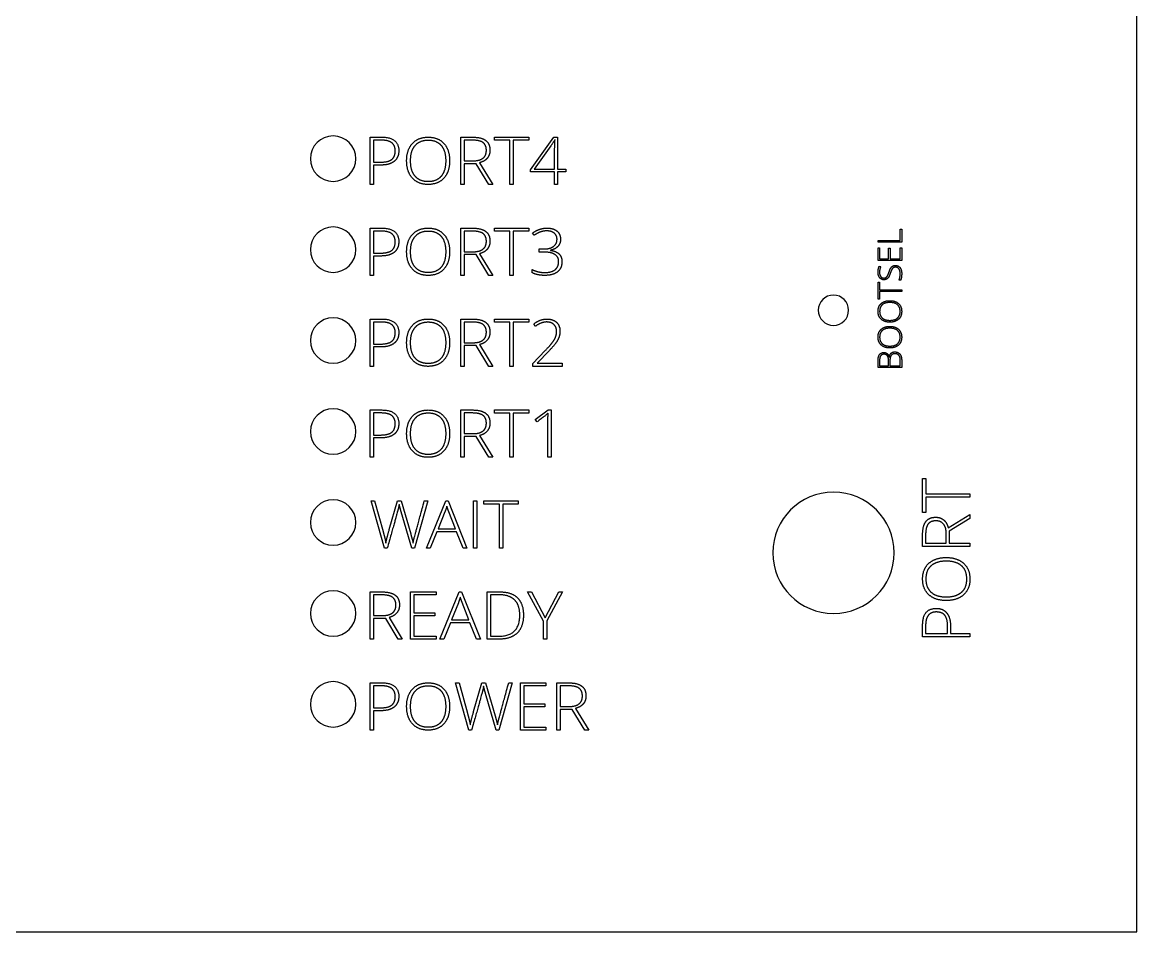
# Model space of a CAD drawing. Header units: millimetres. Extents: x -73.5 to 0, y -57.5 to 2.5.
# Drawn here: x -36.75 to 0, y -57.5 to -27.5 of the extents above; entities that cross this region are included whole.
import ezdxf

# ---------------------------------------------------------------- set-up
doc = ezdxf.new("R2010")
doc.units = ezdxf.units.MM
for name, color, linetype in [('Shape2DView', 7, 'CONTINUOUS'), ('Shape2DView001', 7, 'CONTINUOUS'), ('Shape2DView002', 7, 'CONTINUOUS'), ('Shape2DView003', 7, 'CONTINUOUS'), ('Shape2DView004', 7, 'CONTINUOUS'), ('Shape2DView005', 7, 'CONTINUOUS'), ('Shape2DView006', 7, 'CONTINUOUS'), ('Shape2DView007', 7, 'CONTINUOUS'), ('Shape2DView012', 7, 'CONTINUOUS'), ('Shape2DView013', 7, 'CONTINUOUS')]:
    doc.layers.add(name, color=color, linetype=linetype)

msp = doc.modelspace()

# ---------------------------------------------------------------- linework, layer by layer
at = {"layer": 'Shape2DView'}
for p, q in [((0, -57.5), (0, 2.5)), ((-73.5, -57.5), (0, -57.5))]:
    msp.add_line(p, q, dxfattribs=at)
for centre, major_axis in [((-26.5, -32), (0, 0.75)), ((-26.5, -35), (0, 0.75)), ((-10, -37), (0, 0.5)), ((-26.5, -38), (0, 0.75)), ((-26.5, -41), (0, 0.75)), ((-26.5, -44), (0, 0.75)), ((-10, -45), (0, 2)), ((-26.5, -47), (0, 0.75)), ((-26.5, -50), (0, 0.75))]:
    msp.add_ellipse(centre, major_axis=major_axis, ratio=1, start_param=0, end_param=6.28318, dxfattribs=at)
at = {"layer": 'Shape2DView001'}
for p, q in [((-25.2777, -49.2896), (-24.894, -49.2896)), ((-25.2777, -50.85), (-25.2777, -49.2896)), ((-25.168, -49.3885), (-25.168, -50.1157)), ((-24.9084, -49.3885), (-25.168, -49.3885)), ((-22.4616, -49.2896), (-22.3469, -49.2896)), ((-22.0271, -50.85), (-22.4616, -49.2896)), ((-22.3469, -49.2896), (-22.0701, -50.295)), ((-21.8664, -50.2362), (-21.5968, -49.2896)), ((-21.5968, -49.2896), (-21.4749, -49.2896)), ((-21.4749, -49.2896), (-21.1579, -50.376)), ((-20.5986, -49.2896), (-21.0353, -50.85)), ((-20.709, -49.2896), (-20.5986, -49.2896)), ((-20.3247, -49.2896), (-19.4814, -49.2896)), ((-20.3247, -50.85), (-20.3247, -49.2896)), ((-20.215, -49.3907), (-20.215, -49.978)), ((-19.4814, -49.3907), (-20.215, -49.3907)), ((-19.4814, -49.2896), (-19.4814, -49.3907)), ((-19.1235, -49.2896), (-18.7427, -49.2896)), ((-19.1235, -50.85), (-19.1235, -49.2896)), ((-19.0138, -49.3885), (-19.0138, -50.0698)), ((-18.7478, -49.3885), (-19.0138, -49.3885)), ((-21.1257, -50.85), (-21.4728, -49.646)), ((-20.215, -49.978), (-19.5222, -49.978)), ((-19.5222, -49.978), (-19.5222, -50.0791)), ((-25.168, -50.1157), (-24.9529, -50.1157)), ((-25.168, -50.2103), (-25.168, -50.85)), ((-24.9256, -50.2103), (-25.168, -50.2103)), ((-20.215, -50.0791), (-20.215, -50.7489)), ((-19.5222, -50.0791), (-20.215, -50.0791)), ((-19.0138, -50.0698), (-18.7069, -50.0698)), ((-19.0138, -50.1644), (-19.0138, -50.85)), ((-18.6151, -50.1644), (-19.0138, -50.1644)), ((-18.2006, -50.85), (-18.6151, -50.1644)), ((-18.5054, -50.1336), (-18.0694, -50.85)), ((-25.168, -50.85), (-25.2777, -50.85)), ((-21.9346, -50.85), (-22.0271, -50.85)), ((-21.0353, -50.85), (-21.1257, -50.85)), ((-19.4814, -50.85), (-20.3247, -50.85)), ((-20.215, -50.7489), (-19.4814, -50.7489)), ((-19.4814, -50.7489), (-19.4814, -50.85)), ((-19.0138, -50.85), (-19.1235, -50.85)), ((-18.0694, -50.85), (-18.2006, -50.85))]:
    msp.add_line(p, q, dxfattribs=at)
for points, degree in [([(-24.5642, -49.476), (-24.6753, -49.3885), (-24.9084, -49.3885)], 2), ([(-24.894, -49.2896), (-24.334, -49.2896), (-24.334, -49.7406)], 2), ([(-24.4523, -49.7449), (-24.4523, -49.5635), (-24.5642, -49.476)], 2), ([(-24.0751, -50.0669), (-24.0751, -49.7055), (-23.8851, -49.4975)], 2), ([(-23.8026, -49.5721), (-23.9561, -49.7471), (-23.9561, -50.0698)], 2), ([(-23.8851, -49.4975), (-23.6943, -49.2896), (-23.3645, -49.2896)], 2), ([(-23.3645, -49.3964), (-23.6484, -49.3964), (-23.8026, -49.5721)], 2), ([(-23.3645, -49.2896), (-23.0324, -49.2896), (-22.8446, -49.499)], 2), ([(-22.9278, -49.57), (-23.0791, -49.3964), (-23.3645, -49.3964)], 2), ([(-22.7757, -50.0698), (-22.7757, -49.7435), (-22.9278, -49.57)], 2), ([(-22.8446, -49.499), (-22.6567, -49.7077), (-22.6567, -50.0691)], 2), ([(-21.5373, -49.4029), (-21.5545, -49.4954), (-21.5868, -49.6166)], 2), ([(-21.4728, -49.646), (-21.5158, -49.4975), (-21.5373, -49.4029)], 2), ([(-21.0432, -50.5165), (-21.021, -50.4298), (-20.709, -49.2896)], 2), ([(-18.3899, -49.4689), (-18.4996, -49.3885), (-18.7478, -49.3885)], 2), ([(-18.7427, -49.2896), (-18.4459, -49.2896), (-18.3039, -49.3964)], 2), ([(-18.2795, -49.7256), (-18.2795, -49.5492), (-18.3899, -49.4689)], 2), ([(-18.3039, -49.3964), (-18.1612, -49.5026), (-18.1612, -49.717)], 2), ([(-24.5706, -50.0282), (-24.4523, -49.9407), (-24.4523, -49.7449)], 2), ([(-24.334, -49.7406), (-24.334, -49.968), (-24.4889, -50.0892)], 2), ([(-21.5868, -49.6166), (-21.6183, -49.7371), (-21.9346, -50.85)], 2), ([(-18.3921, -49.983), (-18.2795, -49.8955), (-18.2795, -49.7256)], 2), ([(-18.1612, -49.717), (-18.1612, -49.8726), (-18.2465, -49.9802)], 2), ([(-24.9529, -50.1157), (-24.6882, -50.1157), (-24.5706, -50.0282)], 2), ([(-24.4889, -50.0892), (-24.6431, -50.2103), (-24.9256, -50.2103)], 2), ([(-23.8865, -50.6399), (-24.0751, -50.4298), (-24.0751, -50.0669)], 2), ([(-23.9561, -50.0698), (-23.9561, -50.3932), (-23.8041, -50.5703)], 2), ([(-22.9278, -50.5718), (-22.7757, -50.3961), (-22.7757, -50.0698)], 2), ([(-22.6567, -50.0691), (-22.6567, -50.4298), (-22.846, -50.6399)], 2), ([(-22.0701, -50.295), (-22.0536, -50.3559), (-22.04, -50.4075)], 2), ([(-21.9769, -50.6772), (-21.9511, -50.5323), (-21.8664, -50.2362)], 2), ([(-18.7069, -50.0698), (-18.5039, -50.0698), (-18.3921, -49.983)], 2), ([(-18.2465, -49.9802), (-18.3318, -50.087), (-18.5054, -50.1336)], 2), ([(-23.3666, -50.85), (-23.6972, -50.85), (-23.8865, -50.6399)], 2), ([(-23.8041, -50.5703), (-23.6513, -50.7467), (-23.3666, -50.7467)], 2), ([(-23.3666, -50.7467), (-23.0791, -50.7467), (-22.9278, -50.5718)], 2), ([(-22.846, -50.6399), (-23.0346, -50.85), (-23.3666, -50.85)], 2), ([(-22.04, -50.4075), (-22.0256, -50.4592), (-22.0142, -50.5051)], 2), ([(-22.0142, -50.5051), (-22.0027, -50.5503), (-21.9941, -50.5926)], 2), ([(-21.9941, -50.5926), (-21.9769, -50.6772)], 1), ([(-21.1579, -50.376), (-21.1027, -50.5639), (-21.0791, -50.6793)], 2), ([(-21.0791, -50.6793), (-21.0647, -50.6026), (-21.0432, -50.5165)], 2)]:
    msp.add_open_spline(points, degree=degree, dxfattribs=at)
at = {"layer": 'Shape2DView002'}
for p, q in [((-25.2734, -46.2896), (-24.8926, -46.2896)), ((-25.2734, -47.85), (-25.2734, -46.2896)), ((-23.9503, -46.2896), (-23.107, -46.2896)), ((-23.9503, -47.85), (-23.9503, -46.2896)), ((-23.107, -46.2896), (-23.107, -46.3907)), ((-22.9758, -47.85), (-22.339, -46.2896)), ((-22.339, -46.2896), (-22.2687, -46.2896)), ((-22.2687, -46.2896), (-21.6449, -47.85)), ((-21.4211, -46.2896), (-20.9952, -46.2896)), ((-21.4211, -47.85), (-21.4211, -46.2896)), ((-20.0844, -46.2896), (-19.9582, -46.2896)), ((-19.5653, -47.2555), (-20.0844, -46.2896)), ((-19.9582, -46.2896), (-19.5072, -47.1437)), ((-19.5072, -47.1437), (-19.0554, -46.2896)), ((-18.9371, -46.2896), (-19.4527, -47.2469)), ((-19.0554, -46.2896), (-18.9371, -46.2896)), ((-25.1637, -46.3885), (-25.1637, -47.0698)), ((-24.8976, -46.3885), (-25.1637, -46.3885)), ((-23.8406, -46.3907), (-23.8406, -46.978)), ((-23.107, -46.3907), (-23.8406, -46.3907)), ((-22.3706, -46.6467), (-22.5921, -47.2075)), ((-22.0264, -47.2075), (-22.2415, -46.6446)), ((-21.3114, -46.3864), (-21.3114, -47.7532)), ((-21.021, -46.3864), (-21.3114, -46.3864)), ((-23.8406, -46.978), (-23.1479, -46.978)), ((-23.1479, -46.978), (-23.1479, -47.0791)), ((-25.1637, -47.0698), (-24.8568, -47.0698)), ((-25.1637, -47.1644), (-25.1637, -47.85)), ((-24.765, -47.1644), (-25.1637, -47.1644)), ((-24.3505, -47.85), (-24.765, -47.1644)), ((-24.6553, -47.1336), (-24.2193, -47.85)), ((-23.8406, -47.0791), (-23.8406, -47.7489)), ((-23.1479, -47.0791), (-23.8406, -47.0791)), ((-22.6323, -47.3064), (-22.8539, -47.85)), ((-21.9891, -47.3064), (-22.6323, -47.3064)), ((-22.5921, -47.2075), (-22.0264, -47.2075)), ((-21.7689, -47.85), (-21.9891, -47.3064)), ((-19.5653, -47.85), (-19.5653, -47.2555)), ((-19.4527, -47.2469), (-19.4527, -47.85)), ((-23.8406, -47.7489), (-23.107, -47.7489)), ((-23.107, -47.7489), (-23.107, -47.85)), ((-21.3114, -47.7532), (-21.0504, -47.7532)), ((-25.1637, -47.85), (-25.2734, -47.85)), ((-24.2193, -47.85), (-24.3505, -47.85)), ((-23.107, -47.85), (-23.9503, -47.85)), ((-22.8539, -47.85), (-22.9758, -47.85)), ((-21.6449, -47.85), (-21.7689, -47.85)), ((-21.0432, -47.85), (-21.4211, -47.85)), ((-19.4527, -47.85), (-19.5653, -47.85))]:
    msp.add_line(p, q, dxfattribs=at)
for points in [[(-24.8926, -46.2896), (-24.5957, -46.2896), (-24.4537, -46.3964)], [(-20.9952, -46.2896), (-20.6172, -46.2896), (-20.4208, -46.4854)], [(-24.5398, -46.4689), (-24.6495, -46.3885), (-24.8976, -46.3885)], [(-24.4294, -46.7256), (-24.4294, -46.5492), (-24.5398, -46.4689)], [(-24.4537, -46.3964), (-24.311, -46.5026), (-24.311, -46.717)], [(-22.3067, -46.461), (-22.3361, -46.5635), (-22.3706, -46.6467)], [(-22.2415, -46.6446), (-22.2687, -46.5786), (-22.3067, -46.461)], [(-20.5154, -46.5556), (-20.6875, -46.3864), (-21.021, -46.3864)], [(-20.3433, -47.059), (-20.3433, -46.7241), (-20.5154, -46.5556)], [(-20.4208, -46.4854), (-20.2236, -46.6804), (-20.2236, -47.0547)], [(-24.8568, -47.0698), (-24.6538, -47.0698), (-24.542, -46.983)], [(-24.3964, -46.9802), (-24.4817, -47.087), (-24.6553, -47.1336)], [(-24.542, -46.983), (-24.4294, -46.8955), (-24.4294, -46.7256)], [(-24.311, -46.717), (-24.311, -46.8726), (-24.3964, -46.9802)], [(-21.0504, -47.7532), (-20.3433, -47.7532), (-20.3433, -47.059)], [(-20.2236, -47.0547), (-20.2236, -47.4477), (-20.4322, -47.6492)], [(-20.4322, -47.6492), (-20.6402, -47.85), (-21.0432, -47.85)]]:
    msp.add_open_spline(points, degree=2, dxfattribs=at)
at = {"layer": 'Shape2DView003'}
for p, q in [((-25.2448, -43.2896), (-25.13, -43.2896)), ((-24.8102, -44.85), (-25.2448, -43.2896)), ((-25.13, -43.2896), (-24.8532, -44.295)), ((-24.6496, -44.2362), (-24.38, -43.2896)), ((-24.38, -43.2896), (-24.258, -43.2896)), ((-24.258, -43.2896), (-23.9411, -44.376)), ((-23.3817, -43.2896), (-23.8185, -44.85)), ((-23.4922, -43.2896), (-23.3817, -43.2896)), ((-23.4183, -44.85), (-22.7815, -43.2896)), ((-22.7815, -43.2896), (-22.7113, -43.2896)), ((-22.7113, -43.2896), (-22.0874, -44.85)), ((-21.8665, -44.85), (-21.8665, -43.2896)), ((-21.8665, -43.2896), (-21.7568, -43.2896)), ((-21.7568, -43.2896), (-21.7568, -44.85)), ((-21.5259, -43.2896), (-20.4, -43.2896)), ((-21.5259, -43.3928), (-21.5259, -43.2896)), ((-20.4, -43.2896), (-20.4, -43.3928)), ((-23.9088, -44.85), (-24.2559, -43.646)), ((-22.8131, -43.6467), (-23.0347, -44.2075)), ((-22.4689, -44.2075), (-22.684, -43.6446)), ((-21.0182, -43.3928), (-21.5259, -43.3928)), ((-21.0182, -44.85), (-21.0182, -43.3928)), ((-20.9077, -43.3928), (-20.9077, -44.85)), ((-20.4, -43.3928), (-20.9077, -43.3928)), ((-23.0748, -44.3064), (-23.2964, -44.85)), ((-22.4316, -44.3064), (-23.0748, -44.3064)), ((-23.0347, -44.2075), (-22.4689, -44.2075)), ((-22.2114, -44.85), (-22.4316, -44.3064)), ((-24.7177, -44.85), (-24.8102, -44.85)), ((-23.8185, -44.85), (-23.9088, -44.85)), ((-23.2964, -44.85), (-23.4183, -44.85)), ((-22.0874, -44.85), (-22.2114, -44.85)), ((-21.7568, -44.85), (-21.8665, -44.85)), ((-20.9077, -44.85), (-21.0182, -44.85))]:
    msp.add_line(p, q, dxfattribs=at)
for points, degree in [([(-23.8264, -44.5165), (-23.8041, -44.4298), (-23.4922, -43.2896)], 2), ([(-24.3699, -43.6166), (-24.4015, -43.7371), (-24.7177, -44.85)], 2), ([(-24.3204, -43.4029), (-24.3376, -43.4954), (-24.3699, -43.6166)], 2), ([(-24.2559, -43.646), (-24.2989, -43.4975), (-24.3204, -43.4029)], 2), ([(-22.7493, -43.461), (-22.7787, -43.5635), (-22.8131, -43.6467)], 2), ([(-22.684, -43.6446), (-22.7113, -43.5786), (-22.7493, -43.461)], 2), ([(-24.8532, -44.295), (-24.8368, -44.3559), (-24.8231, -44.4075)], 2), ([(-24.8231, -44.4075), (-24.8088, -44.4592), (-24.7973, -44.5051)], 2), ([(-24.76, -44.6772), (-24.7342, -44.5323), (-24.6496, -44.2362)], 2), ([(-23.9411, -44.376), (-23.8859, -44.5639), (-23.8622, -44.6793)], 2), ([(-24.7973, -44.5051), (-24.7858, -44.5503), (-24.7772, -44.5926)], 2), ([(-24.7772, -44.5926), (-24.76, -44.6772)], 1), ([(-23.8622, -44.6793), (-23.8479, -44.6026), (-23.8264, -44.5165)], 2)]:
    msp.add_open_spline(points, degree=degree, dxfattribs=at)
at = {"layer": 'Shape2DView004'}
for p, q in [((-25.2777, -40.2896), (-24.894, -40.2896)), ((-25.2777, -41.85), (-25.2777, -40.2896)), ((-25.168, -40.3885), (-25.168, -41.1157)), ((-24.9084, -40.3885), (-25.168, -40.3885)), ((-22.2902, -40.2896), (-21.9095, -40.2896)), ((-22.2902, -41.85), (-22.2902, -40.2896)), ((-22.1805, -40.3885), (-22.1805, -41.0698)), ((-21.9145, -40.3885), (-22.1805, -40.3885)), ((-21.1752, -40.2896), (-20.0493, -40.2896)), ((-21.1752, -40.3928), (-21.1752, -40.2896)), ((-20.6674, -40.3928), (-21.1752, -40.3928)), ((-20.6674, -41.85), (-20.6674, -40.3928)), ((-20.557, -40.3928), (-20.557, -41.85)), ((-20.0493, -40.3928), (-20.557, -40.3928)), ((-20.0493, -40.2896), (-20.0493, -40.3928)), ((-19.8335, -40.6065), (-19.4068, -40.2896)), ((-19.4068, -40.2896), (-19.3143, -40.2896)), ((-19.3143, -40.2896), (-19.3143, -41.85)), ((-19.7725, -40.6826), (-19.8335, -40.6065)), ((-19.4197, -41.85), (-19.4197, -40.7141)), ((-25.168, -41.1157), (-24.9529, -41.1157)), ((-22.1805, -41.0698), (-21.8736, -41.0698)), ((-21.6721, -41.1336), (-21.2361, -41.85)), ((-25.168, -41.2103), (-25.168, -41.85)), ((-24.9256, -41.2103), (-25.168, -41.2103)), ((-22.1805, -41.1644), (-22.1805, -41.85)), ((-21.7818, -41.1644), (-22.1805, -41.1644)), ((-21.3673, -41.85), (-21.7818, -41.1644)), ((-25.168, -41.85), (-25.2777, -41.85)), ((-22.1805, -41.85), (-22.2902, -41.85)), ((-21.2361, -41.85), (-21.3673, -41.85)), ((-20.557, -41.85), (-20.6674, -41.85)), ((-19.3143, -41.85), (-19.4197, -41.85))]:
    msp.add_line(p, q, dxfattribs=at)
for points, degree in [([(-24.5642, -40.476), (-24.6753, -40.3885), (-24.9084, -40.3885)], 2), ([(-24.894, -40.2896), (-24.334, -40.2896), (-24.334, -40.7406)], 2), ([(-23.8851, -40.4975), (-23.6943, -40.2896), (-23.3645, -40.2896)], 2), ([(-23.3645, -40.3964), (-23.6484, -40.3964), (-23.8026, -40.5721)], 2), ([(-23.3645, -40.2896), (-23.0324, -40.2896), (-22.8446, -40.499)], 2), ([(-22.9278, -40.57), (-23.0791, -40.3964), (-23.3645, -40.3964)], 2), ([(-21.5567, -40.4689), (-21.6664, -40.3885), (-21.9145, -40.3885)], 2), ([(-21.9095, -40.2896), (-21.6126, -40.2896), (-21.4706, -40.3964)], 2), ([(-21.4706, -40.3964), (-21.3279, -40.5026), (-21.3279, -40.717)], 2), ([(-19.4398, -40.4237), (-19.457, -40.4387), (-19.7725, -40.6826)], 2), ([(-19.4068, -40.3928), (-19.4398, -40.4237)], 1), ([(-19.4197, -40.7141), (-19.4197, -40.5592), (-19.4068, -40.3928)], 2), ([(-24.5706, -41.0282), (-24.4523, -40.9407), (-24.4523, -40.7449)], 2), ([(-24.4523, -40.7449), (-24.4523, -40.5635), (-24.5642, -40.476)], 2), ([(-24.334, -40.7406), (-24.334, -40.968), (-24.4889, -41.0892)], 2), ([(-24.0751, -41.0669), (-24.0751, -40.7055), (-23.8851, -40.4975)], 2), ([(-23.8026, -40.5721), (-23.9561, -40.7471), (-23.9561, -41.0698)], 2), ([(-22.7757, -41.0698), (-22.7757, -40.7435), (-22.9278, -40.57)], 2), ([(-22.8446, -40.499), (-22.6567, -40.7077), (-22.6567, -41.0691)], 2), ([(-21.5588, -40.983), (-21.4462, -40.8955), (-21.4462, -40.7256)], 2), ([(-21.4462, -40.7256), (-21.4462, -40.5492), (-21.5567, -40.4689)], 2), ([(-21.3279, -40.717), (-21.3279, -40.8726), (-21.4132, -40.9802)], 2), ([(-24.9529, -41.1157), (-24.6882, -41.1157), (-24.5706, -41.0282)], 2), ([(-24.4889, -41.0892), (-24.6431, -41.2103), (-24.9256, -41.2103)], 2), ([(-23.8865, -41.6399), (-24.0751, -41.4298), (-24.0751, -41.0669)], 2), ([(-23.9561, -41.0698), (-23.9561, -41.3932), (-23.8041, -41.5703)], 2), ([(-22.9278, -41.5718), (-22.7757, -41.3961), (-22.7757, -41.0698)], 2), ([(-22.6567, -41.0691), (-22.6567, -41.4298), (-22.846, -41.6399)], 2), ([(-21.8736, -41.0698), (-21.6707, -41.0698), (-21.5588, -40.983)], 2), ([(-21.4132, -40.9802), (-21.4986, -41.087), (-21.6721, -41.1336)], 2), ([(-23.3666, -41.85), (-23.6972, -41.85), (-23.8865, -41.6399)], 2), ([(-23.8041, -41.5703), (-23.6513, -41.7467), (-23.3666, -41.7467)], 2), ([(-23.3666, -41.7467), (-23.0791, -41.7467), (-22.9278, -41.5718)], 2), ([(-22.846, -41.6399), (-23.0346, -41.85), (-23.3666, -41.85)], 2)]:
    msp.add_open_spline(points, degree=degree, dxfattribs=at)
at = {"layer": 'Shape2DView005'}
for p, q in [((-25.2777, -37.2896), (-24.894, -37.2896)), ((-25.2777, -38.85), (-25.2777, -37.2896)), ((-25.168, -37.3885), (-25.168, -38.1157)), ((-24.9084, -37.3885), (-25.168, -37.3885)), ((-22.2902, -37.2896), (-21.9095, -37.2896)), ((-22.2902, -38.85), (-22.2902, -37.2896)), ((-22.1805, -37.3885), (-22.1805, -38.0698)), ((-21.9145, -37.3885), (-22.1805, -37.3885)), ((-21.1752, -37.2896), (-20.0493, -37.2896)), ((-21.1752, -37.3928), (-21.1752, -37.2896)), ((-20.6674, -37.3928), (-21.1752, -37.3928)), ((-20.6674, -38.85), (-20.6674, -37.3928)), ((-20.557, -37.3928), (-20.557, -38.85)), ((-20.0493, -37.3928), (-20.557, -37.3928)), ((-20.0493, -37.2896), (-20.0493, -37.3928)), ((-19.8256, -37.5298), (-19.8829, -37.4552)), ((-25.168, -38.1157), (-24.9529, -38.1157)), ((-25.168, -38.2103), (-25.168, -38.85)), ((-24.9256, -38.2103), (-25.168, -38.2103)), ((-22.1805, -38.0698), (-21.8736, -38.0698)), ((-22.1805, -38.1644), (-22.1805, -38.85)), ((-21.7818, -38.1644), (-22.1805, -38.1644)), ((-21.3673, -38.85), (-21.7818, -38.1644)), ((-21.6721, -38.1336), (-21.2361, -38.85)), ((-19.9188, -38.7553), (-19.5079, -38.3294)), ((-19.3795, -38.338), (-19.7761, -38.7424)), ((-25.168, -38.85), (-25.2777, -38.85)), ((-22.1805, -38.85), (-22.2902, -38.85)), ((-21.2361, -38.85), (-21.3673, -38.85)), ((-20.557, -38.85), (-20.6674, -38.85)), ((-19.9188, -38.85), (-19.9188, -38.7553)), ((-18.9485, -38.85), (-19.9188, -38.85)), ((-19.7761, -38.7424), (-19.7761, -38.7467)), ((-19.7761, -38.7467), (-18.9485, -38.7467)), ((-18.9485, -38.7467), (-18.9485, -38.85))]:
    msp.add_line(p, q, dxfattribs=at)
for points in [[(-24.5642, -37.476), (-24.6753, -37.3885), (-24.9084, -37.3885)], [(-24.894, -37.2896), (-24.334, -37.2896), (-24.334, -37.7406)], [(-24.4523, -37.7449), (-24.4523, -37.5635), (-24.5642, -37.476)], [(-23.8851, -37.4975), (-23.6943, -37.2896), (-23.3645, -37.2896)], [(-23.3645, -37.3964), (-23.6484, -37.3964), (-23.8026, -37.5721)], [(-23.3645, -37.2896), (-23.0324, -37.2896), (-22.8446, -37.499)], [(-22.9278, -37.57), (-23.0791, -37.3964), (-23.3645, -37.3964)], [(-21.5567, -37.4689), (-21.6664, -37.3885), (-21.9145, -37.3885)], [(-21.9095, -37.2896), (-21.6126, -37.2896), (-21.4706, -37.3964)], [(-21.4462, -37.7256), (-21.4462, -37.5492), (-21.5567, -37.4689)], [(-21.4706, -37.3964), (-21.3279, -37.5026), (-21.3279, -37.717)], [(-19.8829, -37.4552), (-19.6893, -37.2896), (-19.4527, -37.2896)], [(-19.4555, -37.3864), (-19.6492, -37.3864), (-19.8256, -37.5298)], [(-19.2203, -37.4724), (-19.3114, -37.3864), (-19.4555, -37.3864)], [(-19.4527, -37.2896), (-19.2504, -37.2896), (-19.1343, -37.3971)], [(-19.1293, -37.6962), (-19.1293, -37.5585), (-19.2203, -37.4724)], [(-19.1343, -37.3971), (-19.0181, -37.504), (-19.0181, -37.6919)], [(-24.5706, -38.0282), (-24.4523, -37.9407), (-24.4523, -37.7449)], [(-24.334, -37.7406), (-24.334, -37.968), (-24.4889, -38.0892)], [(-24.0751, -38.0669), (-24.0751, -37.7055), (-23.8851, -37.4975)], [(-23.8026, -37.5721), (-23.9561, -37.7471), (-23.9561, -38.0698)], [(-22.7757, -38.0698), (-22.7757, -37.7435), (-22.9278, -37.57)], [(-22.8446, -37.499), (-22.6567, -37.7077), (-22.6567, -38.0691)], [(-21.5588, -37.983), (-21.4462, -37.8955), (-21.4462, -37.7256)], [(-21.3279, -37.717), (-21.3279, -37.8726), (-21.4132, -37.9802)], [(-19.1622, -37.8762), (-19.1293, -37.7901), (-19.1293, -37.6962)], [(-19.0181, -37.6919), (-19.0181, -37.8446), (-19.0963, -37.9873)], [(-24.9529, -38.1157), (-24.6882, -38.1157), (-24.5706, -38.0282)], [(-24.4889, -38.0892), (-24.6431, -38.2103), (-24.9256, -38.2103)], [(-23.8865, -38.6399), (-24.0751, -38.4298), (-24.0751, -38.0669)], [(-23.9561, -38.0698), (-23.9561, -38.3932), (-23.8041, -38.5703)], [(-22.9278, -38.5718), (-22.7757, -38.3961), (-22.7757, -38.0698)], [(-22.6567, -38.0691), (-22.6567, -38.4298), (-22.846, -38.6399)], [(-21.8736, -38.0698), (-21.6707, -38.0698), (-21.5588, -37.983)], [(-21.4132, -37.9802), (-21.4986, -38.087), (-21.6721, -38.1336)], [(-19.5079, -38.3294), (-19.3343, -38.1508), (-19.2648, -38.0569)], [(-19.0963, -37.9873), (-19.1737, -38.1293), (-19.3795, -38.338)], [(-19.2648, -38.0569), (-19.1945, -37.9622), (-19.1622, -37.8762)], [(-23.8041, -38.5703), (-23.6513, -38.7467), (-23.3666, -38.7467)], [(-23.3666, -38.7467), (-23.0791, -38.7467), (-22.9278, -38.5718)], [(-23.3666, -38.85), (-23.6972, -38.85), (-23.8865, -38.6399)], [(-22.846, -38.6399), (-23.0346, -38.85), (-23.3666, -38.85)]]:
    msp.add_open_spline(points, degree=2, dxfattribs=at)
at = {"layer": 'Shape2DView006'}
for p, q in [((-25.2777, -34.2896), (-24.894, -34.2896)), ((-25.2777, -35.85), (-25.2777, -34.2896)), ((-25.168, -34.3885), (-25.168, -35.1157)), ((-24.9084, -34.3885), (-25.168, -34.3885)), ((-22.2902, -34.2896), (-21.9095, -34.2896)), ((-22.2902, -35.85), (-22.2902, -34.2896)), ((-22.1805, -34.3885), (-22.1805, -35.0698)), ((-21.9145, -34.3885), (-22.1805, -34.3885)), ((-21.1752, -34.2896), (-20.0493, -34.2896)), ((-21.1752, -34.3928), (-21.1752, -34.2896)), ((-20.6674, -34.3928), (-21.1752, -34.3928)), ((-20.6674, -35.85), (-20.6674, -34.3928)), ((-20.557, -34.3928), (-20.557, -35.85)), ((-20.0493, -34.3928), (-20.557, -34.3928)), ((-20.0493, -34.2896), (-20.0493, -34.3928)), ((-19.8707, -34.5277), (-19.9224, -34.4552)), ((-25.168, -35.1157), (-24.9529, -35.1157)), ((-25.168, -35.2103), (-25.168, -35.85)), ((-24.9256, -35.2103), (-25.168, -35.2103)), ((-22.1805, -35.0698), (-21.8736, -35.0698)), ((-22.1805, -35.1644), (-22.1805, -35.85)), ((-21.7818, -35.1644), (-22.1805, -35.1644)), ((-21.3673, -35.85), (-21.7818, -35.1644)), ((-21.6721, -35.1336), (-21.2361, -35.85)), ((-19.7022, -34.978), (-19.533, -34.978)), ((-19.7022, -35.0813), (-19.7022, -34.978)), ((-19.5351, -35.0813), (-19.7022, -35.0813)), ((-19.3343, -35.0182), (-19.3343, -35.0246)), ((-25.168, -35.85), (-25.2777, -35.85)), ((-22.1805, -35.85), (-22.2902, -35.85)), ((-21.2361, -35.85), (-21.3673, -35.85)), ((-20.557, -35.85), (-20.6674, -35.85)), ((-19.9389, -35.7604), (-19.9389, -35.6542))]:
    msp.add_line(p, q, dxfattribs=at)
for points in [[(-24.5642, -34.476), (-24.6753, -34.3885), (-24.9084, -34.3885)], [(-24.894, -34.2896), (-24.334, -34.2896), (-24.334, -34.7406)], [(-24.4523, -34.7449), (-24.4523, -34.5635), (-24.5642, -34.476)], [(-24.0751, -35.0669), (-24.0751, -34.7055), (-23.8851, -34.4975)], [(-23.8851, -34.4975), (-23.6943, -34.2896), (-23.3645, -34.2896)], [(-23.3645, -34.3964), (-23.6484, -34.3964), (-23.8026, -34.5721)], [(-23.3645, -34.2896), (-23.0324, -34.2896), (-22.8446, -34.499)], [(-22.9278, -34.57), (-23.0791, -34.3964), (-23.3645, -34.3964)], [(-22.8446, -34.499), (-22.6567, -34.7077), (-22.6567, -35.0691)], [(-21.5567, -34.4689), (-21.6664, -34.3885), (-21.9145, -34.3885)], [(-21.9095, -34.2896), (-21.6126, -34.2896), (-21.4706, -34.3964)], [(-21.4462, -34.7256), (-21.4462, -34.5492), (-21.5567, -34.4689)], [(-21.4706, -34.3964), (-21.3279, -34.5026), (-21.3279, -34.717)], [(-19.9224, -34.4552), (-19.832, -34.3785), (-19.7051, -34.334)], [(-19.6578, -34.4151), (-19.7524, -34.4481), (-19.8707, -34.5277)], [(-19.7051, -34.334), (-19.5782, -34.2896), (-19.4477, -34.2896)], [(-19.4469, -34.3821), (-19.5624, -34.3821), (-19.6578, -34.4151)], [(-19.4477, -34.2896), (-19.234, -34.2896), (-19.1178, -34.3871)], [(-19.2081, -34.4567), (-19.2992, -34.3821), (-19.4469, -34.3821)], [(-19.1163, -34.6539), (-19.1163, -34.5305), (-19.2081, -34.4567)], [(-19.1178, -34.3871), (-19.0009, -34.4846), (-19.0009, -34.6625)], [(-24.5706, -35.0282), (-24.4523, -34.9407), (-24.4523, -34.7449)], [(-24.334, -34.7406), (-24.334, -34.968), (-24.4889, -35.0892)], [(-23.8026, -34.5721), (-23.9561, -34.7471), (-23.9561, -35.0698)], [(-22.7757, -35.0698), (-22.7757, -34.7435), (-22.9278, -34.57)], [(-21.5588, -34.983), (-21.4462, -34.8955), (-21.4462, -34.7256)], [(-21.3279, -34.717), (-21.3279, -34.8726), (-21.4132, -34.9802)], [(-19.533, -34.978), (-19.3415, -34.978), (-19.2289, -34.8905)], [(-19.0913, -34.897), (-19.1816, -34.9916), (-19.3343, -35.0182)], [(-19.2289, -34.8905), (-19.1163, -34.803), (-19.1163, -34.6539)], [(-19.0009, -34.6625), (-19.0009, -34.8016), (-19.0913, -34.897)], [(-24.9529, -35.1157), (-24.6882, -35.1157), (-24.5706, -35.0282)], [(-24.4889, -35.0892), (-24.6431, -35.2103), (-24.9256, -35.2103)], [(-23.8865, -35.6399), (-24.0751, -35.4298), (-24.0751, -35.0669)], [(-23.9561, -35.0698), (-23.9561, -35.3932), (-23.8041, -35.5703)], [(-22.9278, -35.5718), (-22.7757, -35.3961), (-22.7757, -35.0698)], [(-22.6567, -35.0691), (-22.6567, -35.4298), (-22.846, -35.6399)], [(-21.8736, -35.0698), (-21.6707, -35.0698), (-21.5588, -34.983)], [(-21.4132, -34.9802), (-21.4986, -35.087), (-21.6721, -35.1336)], [(-19.183, -35.163), (-19.3028, -35.0813), (-19.5351, -35.0813)], [(-19.3343, -35.0246), (-19.1479, -35.0476), (-19.0504, -35.1422)], [(-19.0626, -35.3968), (-19.0626, -35.2448), (-19.183, -35.163)], [(-19.0504, -35.1422), (-18.9529, -35.2369), (-18.9529, -35.3975)], [(-23.3666, -35.85), (-23.6972, -35.85), (-23.8865, -35.6399)], [(-23.8041, -35.5703), (-23.6513, -35.7467), (-23.3666, -35.7467)], [(-23.3666, -35.7467), (-23.0791, -35.7467), (-22.9278, -35.5718)], [(-22.846, -35.6399), (-23.0346, -35.85), (-23.3666, -35.85)], [(-19.1802, -35.6614), (-19.0626, -35.5675), (-19.0626, -35.3968)], [(-18.9529, -35.3975), (-18.9529, -35.6134), (-19.1006, -35.7317)], [(-19.9389, -35.6542), (-19.8499, -35.7016), (-19.7395, -35.7288)], [(-19.5265, -35.85), (-19.7632, -35.85), (-19.9389, -35.7604)], [(-19.7395, -35.7288), (-19.6291, -35.7553), (-19.5316, -35.7553)], [(-19.5316, -35.7553), (-19.2978, -35.7553), (-19.1802, -35.6614)], [(-19.1006, -35.7317), (-19.2483, -35.85), (-19.5265, -35.85)]]:
    msp.add_open_spline(points, degree=2, dxfattribs=at)
at = {"layer": 'Shape2DView007'}
for p, q in [((-25.2777, -31.2896), (-24.894, -31.2896)), ((-25.2777, -32.85), (-25.2777, -31.2896)), ((-25.168, -31.3885), (-25.168, -32.1157)), ((-24.9084, -31.3885), (-25.168, -31.3885)), ((-22.2902, -31.2896), (-21.9095, -31.2896)), ((-22.2902, -32.85), (-22.2902, -31.2896)), ((-22.1805, -31.3885), (-22.1805, -32.0698)), ((-21.9145, -31.3885), (-22.1805, -31.3885)), ((-21.1752, -31.2896), (-20.0493, -31.2896)), ((-21.1752, -31.3928), (-21.1752, -31.2896)), ((-20.6674, -31.3928), (-21.1752, -31.3928)), ((-20.6674, -32.85), (-20.6674, -31.3928)), ((-20.557, -31.3928), (-20.557, -32.85)), ((-20.0493, -31.3928), (-20.557, -31.3928)), ((-20.0493, -31.2896), (-20.0493, -31.3928)), ((-19.9926, -32.3645), (-19.2268, -31.2896)), ((-19.3207, -31.5779), (-19.865, -32.3444)), ((-19.2268, -31.2896), (-19.0963, -31.2896)), ((-19.1823, -31.3821), (-19.1909, -31.3821)), ((-19.0963, -31.2896), (-19.0963, -32.3444)), ((-19.1974, -32.3444), (-19.1974, -31.9099)), ((-25.168, -32.1157), (-24.9529, -32.1157)), ((-25.168, -32.2103), (-25.168, -32.85)), ((-24.9256, -32.2103), (-25.168, -32.2103)), ((-22.1805, -32.0698), (-21.8736, -32.0698)), ((-22.1805, -32.1644), (-22.1805, -32.85)), ((-21.7818, -32.1644), (-22.1805, -32.1644)), ((-21.3673, -32.85), (-21.7818, -32.1644)), ((-21.6721, -32.1336), (-21.2361, -32.85)), ((-19.9926, -32.4369), (-19.9926, -32.3645)), ((-19.1974, -32.4369), (-19.9926, -32.4369)), ((-19.865, -32.3444), (-19.1974, -32.3444)), ((-19.1974, -32.85), (-19.1974, -32.4369)), ((-19.0963, -32.3444), (-18.8288, -32.3444)), ((-18.8288, -32.4369), (-19.0963, -32.4369)), ((-19.0963, -32.4369), (-19.0963, -32.85)), ((-18.8288, -32.3444), (-18.8288, -32.4369)), ((-25.168, -32.85), (-25.2777, -32.85)), ((-22.1805, -32.85), (-22.2902, -32.85)), ((-21.2361, -32.85), (-21.3673, -32.85)), ((-20.557, -32.85), (-20.6674, -32.85)), ((-19.0963, -32.85), (-19.1974, -32.85))]:
    msp.add_line(p, q, dxfattribs=at)
for points in [[(-24.5642, -31.476), (-24.6753, -31.3885), (-24.9084, -31.3885)], [(-24.894, -31.2896), (-24.334, -31.2896), (-24.334, -31.7406)], [(-24.4523, -31.7449), (-24.4523, -31.5635), (-24.5642, -31.476)], [(-24.0751, -32.0669), (-24.0751, -31.7055), (-23.8851, -31.4975)], [(-23.8026, -31.5721), (-23.9561, -31.7471), (-23.9561, -32.0698)], [(-23.8851, -31.4975), (-23.6943, -31.2896), (-23.3645, -31.2896)], [(-23.3645, -31.3964), (-23.6484, -31.3964), (-23.8026, -31.5721)], [(-23.3645, -31.2896), (-23.0324, -31.2896), (-22.8446, -31.499)], [(-22.9278, -31.57), (-23.0791, -31.3964), (-23.3645, -31.3964)], [(-22.7757, -32.0698), (-22.7757, -31.7435), (-22.9278, -31.57)], [(-22.8446, -31.499), (-22.6567, -31.7077), (-22.6567, -32.0691)], [(-21.5567, -31.4689), (-21.6664, -31.3885), (-21.9145, -31.3885)], [(-21.9095, -31.2896), (-21.6126, -31.2896), (-21.4706, -31.3964)], [(-21.4462, -31.7256), (-21.4462, -31.5492), (-21.5567, -31.4689)], [(-21.4706, -31.3964), (-21.3279, -31.5026), (-21.3279, -31.717)], [(-19.1909, -31.3821), (-19.2124, -31.4208), (-19.3207, -31.5779)], [(-19.1974, -31.9099), (-19.1974, -31.5951), (-19.1823, -31.3821)], [(-24.5706, -32.0282), (-24.4523, -31.9407), (-24.4523, -31.7449)], [(-24.334, -31.7406), (-24.334, -31.968), (-24.4889, -32.0892)], [(-21.5588, -31.983), (-21.4462, -31.8955), (-21.4462, -31.7256)], [(-21.3279, -31.717), (-21.3279, -31.8726), (-21.4132, -31.9802)], [(-24.9529, -32.1157), (-24.6882, -32.1157), (-24.5706, -32.0282)], [(-24.4889, -32.0892), (-24.6431, -32.2103), (-24.9256, -32.2103)], [(-23.8865, -32.6399), (-24.0751, -32.4298), (-24.0751, -32.0669)], [(-23.9561, -32.0698), (-23.9561, -32.3932), (-23.8041, -32.5703)], [(-22.9278, -32.5718), (-22.7757, -32.3961), (-22.7757, -32.0698)], [(-22.6567, -32.0691), (-22.6567, -32.4298), (-22.846, -32.6399)], [(-21.8736, -32.0698), (-21.6707, -32.0698), (-21.5588, -31.983)], [(-21.4132, -31.9802), (-21.4986, -32.087), (-21.6721, -32.1336)], [(-23.3666, -32.85), (-23.6972, -32.85), (-23.8865, -32.6399)], [(-23.8041, -32.5703), (-23.6513, -32.7467), (-23.3666, -32.7467)], [(-23.3666, -32.7467), (-23.0791, -32.7467), (-22.9278, -32.5718)], [(-22.846, -32.6399), (-23.0346, -32.85), (-23.3666, -32.85)]]:
    msp.add_open_spline(points, degree=2, dxfattribs=at)
at = {"layer": 'Shape2DView012'}
for p, q in [((-7.06042, -42.5493), (-6.95715, -42.5493)), ((-7.06042, -43.6752), (-7.06042, -42.5493)), ((-6.95715, -42.5493), (-6.95715, -43.057)), ((-6.95715, -43.057), (-5.5, -43.057)), ((-6.95715, -43.1674), (-6.95715, -43.6752)), ((-5.5, -43.1674), (-6.95715, -43.1674)), ((-5.5, -43.057), (-5.5, -43.1674)), ((-6.95715, -43.6752), (-7.06042, -43.6752)), ((-6.21639, -44.1721), (-5.5, -43.7361)), ((-5.5, -43.8673), (-6.18555, -44.2818)), ((-5.5, -43.7361), (-5.5, -43.8673)), ((-7.06042, -44.7902), (-7.06042, -44.4095)), ((-6.96146, -44.4145), (-6.96146, -44.6805)), ((-6.28021, -44.6805), (-6.28021, -44.3736)), ((-6.18555, -44.2818), (-6.18555, -44.6805)), ((-5.5, -44.7902), (-7.06042, -44.7902)), ((-6.96146, -44.6805), (-6.28021, -44.6805)), ((-6.18555, -44.6805), (-5.5, -44.6805)), ((-5.5, -44.6805), (-5.5, -44.7902)), ((-7.06042, -47.7777), (-7.06042, -47.394)), ((-6.96146, -47.4084), (-6.96146, -47.668)), ((-6.96146, -47.668), (-6.23431, -47.668)), ((-6.23431, -47.668), (-6.23431, -47.4529)), ((-6.13966, -47.4256), (-6.13966, -47.668)), ((-6.13966, -47.668), (-5.5, -47.668)), ((-5.5, -47.668), (-5.5, -47.7777)), ((-5.5, -47.7777), (-7.06042, -47.7777))]:
    msp.add_line(p, q, dxfattribs=at)
for points in [[(-7.06042, -44.4095), (-7.06042, -44.1126), (-6.95357, -43.9706)], [(-6.88114, -44.0567), (-6.96146, -44.1664), (-6.96146, -44.4145)], [(-6.95357, -43.9706), (-6.84744, -43.8279), (-6.63302, -43.8279)], [(-6.62442, -43.9462), (-6.80082, -43.9462), (-6.88114, -44.0567)], [(-6.63302, -43.8279), (-6.47741, -43.8279), (-6.36985, -43.9132)], [(-6.36698, -44.0588), (-6.45446, -43.9462), (-6.62442, -43.9462)], [(-6.36985, -43.9132), (-6.263, -43.9986), (-6.21639, -44.1721)], [(-6.28021, -44.3736), (-6.28021, -44.1707), (-6.36698, -44.0588)], [(-6.85102, -45.3446), (-6.64234, -45.1567), (-6.28093, -45.1567)], [(-6.28093, -45.1567), (-5.92022, -45.1567), (-5.71011, -45.346)], [(-7.06042, -45.8645), (-7.06042, -45.5324), (-6.85102, -45.3446)], [(-6.78003, -45.4278), (-6.95357, -45.5791), (-6.95357, -45.8645)], [(-6.28021, -45.2757), (-6.60649, -45.2757), (-6.78003, -45.4278)], [(-5.77824, -45.4278), (-5.95393, -45.2757), (-6.28021, -45.2757)], [(-5.60326, -45.8666), (-5.60326, -45.5791), (-5.77824, -45.4278)], [(-5.71011, -45.346), (-5.5, -45.5346), (-5.5, -45.8666)], [(-6.85246, -46.3851), (-7.06042, -46.1943), (-7.06042, -45.8645)], [(-6.95357, -45.8645), (-6.95357, -46.1484), (-6.77788, -46.3026)], [(-5.77967, -46.3041), (-5.60326, -46.1513), (-5.60326, -45.8666)], [(-5.5, -45.8666), (-5.5, -46.1972), (-5.71011, -46.3865)], [(-6.77788, -46.3026), (-6.6029, -46.4561), (-6.28021, -46.4561)], [(-6.28021, -46.4561), (-5.95679, -46.4561), (-5.77967, -46.3041)], [(-6.28308, -46.5751), (-6.6445, -46.5751), (-6.85246, -46.3851)], [(-5.71011, -46.3865), (-5.92022, -46.5751), (-6.28308, -46.5751)], [(-7.06042, -47.394), (-7.06042, -46.834), (-6.60936, -46.834)], [(-6.60506, -46.9523), (-6.78648, -46.9523), (-6.87397, -47.0642)], [(-6.60936, -46.834), (-6.38204, -46.834), (-6.26085, -46.9889)], [(-6.3218, -47.0706), (-6.40929, -46.9523), (-6.60506, -46.9523)], [(-6.26085, -46.9889), (-6.13966, -47.1431), (-6.13966, -47.4256)], [(-6.87397, -47.0642), (-6.96146, -47.1753), (-6.96146, -47.4084)], [(-6.23431, -47.4529), (-6.23431, -47.1882), (-6.3218, -47.0706)]]:
    msp.add_open_spline(points, degree=2, dxfattribs=at)
at = {"layer": 'Shape2DView013'}
for p, q in [((-7.80163, -34.3205), (-7.75, -34.3205)), ((-7.80163, -34.7017), (-7.80163, -34.3205)), ((-7.75, -34.3205), (-7.75, -34.7565)), ((-8.53021, -34.7017), (-7.80163, -34.7017)), ((-8.53021, -34.7565), (-8.53021, -34.7017)), ((-7.75, -34.7565), (-8.53021, -34.7565)), ((-8.53021, -34.9351), (-8.47965, -34.9351)), ((-8.53021, -35.3568), (-8.53021, -34.9351)), ((-8.47965, -34.9351), (-8.47965, -35.3019)), ((-8.186, -34.9555), (-8.13544, -34.9555)), ((-8.186, -35.3019), (-8.186, -34.9555)), ((-8.13544, -34.9555), (-8.13544, -35.3019)), ((-7.80056, -34.9351), (-7.75, -34.9351)), ((-7.80056, -35.3019), (-7.80056, -34.9351)), ((-7.75, -34.9351), (-7.75, -35.3568)), ((-7.75, -35.3568), (-8.53021, -35.3568)), ((-8.48826, -35.5414), (-8.44093, -35.5611)), ((-8.47965, -35.3019), (-8.186, -35.3019)), ((-8.13544, -35.3019), (-7.80056, -35.3019)), ((-7.78191, -36.0032), (-7.83677, -36.0032)), ((-8.53021, -36.0681), (-8.47858, -36.0681)), ((-8.53021, -36.6311), (-8.53021, -36.0681)), ((-8.47858, -36.0681), (-8.47858, -36.322)), ((-8.47858, -36.322), (-7.75, -36.322)), ((-8.47858, -36.3772), (-8.47858, -36.6311)), ((-7.75, -36.3772), (-8.47858, -36.3772)), ((-7.75, -36.322), (-7.75, -36.3772)), ((-8.47858, -36.6311), (-8.53021, -36.6311)), ((-8.16484, -38.5554), (-8.16162, -38.5554)), ((-8.53021, -38.8888), (-8.53021, -38.6741)), ((-7.75, -38.8888), (-8.53021, -38.8888)), ((-8.4818, -38.6762), (-8.4818, -38.834)), ((-8.4818, -38.834), (-8.186, -38.834)), ((-8.186, -38.834), (-8.186, -38.6615)), ((-8.13759, -38.6615), (-8.13759, -38.834)), ((-8.13759, -38.834), (-7.7984, -38.834)), ((-7.7984, -38.834), (-7.7984, -38.6497)), ((-7.75, -38.6486), (-7.75, -38.8888))]:
    msp.add_line(p, q, dxfattribs=at)
for points in [[(-8.53021, -35.7483), (-8.53021, -35.6382), (-8.48826, -35.5414)], [(-8.44093, -35.5611), (-8.4818, -35.6587), (-8.4818, -35.7472)], [(-8.16951, -35.7461), (-8.13903, -35.6547), (-8.10999, -35.6088)], [(-8.10999, -35.6088), (-8.0813, -35.5629), (-8.04473, -35.5418)], [(-8.02537, -35.5977), (-8.05369, -35.6163), (-8.077, -35.6587)], [(-8.04473, -35.5418), (-8.00816, -35.5206), (-7.95617, -35.5206)], [(-7.95402, -35.5791), (-7.99704, -35.5791), (-8.02537, -35.5977)], [(-7.95617, -35.5206), (-7.86115, -35.5206), (-7.80558, -35.5927)], [(-7.84286, -35.6354), (-7.88517, -35.5791), (-7.95402, -35.5791)], [(-7.80056, -35.7881), (-7.80056, -35.6916), (-7.84286, -35.6354)], [(-7.80558, -35.5927), (-7.75, -35.6644), (-7.75, -35.7834)], [(-8.47643, -35.9254), (-8.53021, -35.8566), (-8.53021, -35.7483)], [(-8.4818, -35.7472), (-8.4818, -35.834), (-8.44308, -35.8853)], [(-8.33767, -35.9939), (-8.42264, -35.9939), (-8.47643, -35.9254)], [(-8.44308, -35.8853), (-8.40471, -35.9365), (-8.33874, -35.9365)], [(-8.33874, -35.9365), (-8.29679, -35.9365), (-8.26954, -35.9208)], [(-8.21361, -35.9484), (-8.26022, -35.9939), (-8.33767, -35.9939)], [(-8.26954, -35.9208), (-8.24265, -35.905), (-8.22114, -35.8691)], [(-8.22114, -35.8691), (-8.19962, -35.8333), (-8.16951, -35.7461)], [(-8.12755, -35.7827), (-8.16735, -35.9025), (-8.21361, -35.9484)], [(-8.077, -35.6587), (-8.1003, -35.701), (-8.12755, -35.7827)], [(-7.83677, -36.0032), (-7.80056, -35.919), (-7.80056, -35.7881)], [(-7.75, -35.7834), (-7.75, -35.9269), (-7.78191, -36.0032)], [(-8.42551, -36.7773), (-8.32117, -36.6834), (-8.14046, -36.6834)], [(-8.1401, -36.7429), (-8.30324, -36.7429), (-8.39001, -36.8189)], [(-8.14046, -36.6834), (-7.96011, -36.6834), (-7.85506, -36.7781)], [(-7.88912, -36.8189), (-7.97696, -36.7429), (-8.1401, -36.7429)], [(-8.53021, -37.0373), (-8.53021, -36.8713), (-8.42551, -36.7773)], [(-8.42623, -37.2976), (-8.53021, -37.2022), (-8.53021, -37.0373)], [(-8.39001, -36.8189), (-8.47678, -36.8946), (-8.47678, -37.0373)], [(-8.47678, -37.0373), (-8.47678, -37.1793), (-8.38894, -37.2564)], [(-7.88984, -37.2571), (-7.80163, -37.1807), (-7.80163, -37.0384)], [(-7.80163, -37.0384), (-7.80163, -36.8946), (-7.88912, -36.8189)], [(-7.85506, -36.7781), (-7.75, -36.8724), (-7.75, -37.0384)], [(-7.75, -37.0384), (-7.75, -37.2037), (-7.85506, -37.2983)], [(-8.14154, -37.3926), (-8.32225, -37.3926), (-8.42623, -37.2976)], [(-8.38894, -37.2564), (-8.30145, -37.3331), (-8.1401, -37.3331)], [(-7.85506, -37.2983), (-7.96011, -37.3926), (-8.14154, -37.3926)], [(-8.1401, -37.3331), (-7.9784, -37.3331), (-7.88984, -37.2571)], [(-8.53021, -37.8863), (-8.53021, -37.7203), (-8.42551, -37.6264)], [(-8.39001, -37.668), (-8.47678, -37.7436), (-8.47678, -37.8863)], [(-8.42551, -37.6264), (-8.32117, -37.5324), (-8.14046, -37.5324)], [(-8.1401, -37.592), (-8.30324, -37.592), (-8.39001, -37.668)], [(-8.14046, -37.5324), (-7.96011, -37.5324), (-7.85506, -37.6271)], [(-7.88912, -37.668), (-7.97696, -37.592), (-8.1401, -37.592)], [(-7.80163, -37.8874), (-7.80163, -37.7436), (-7.88912, -37.668)], [(-7.85506, -37.6271), (-7.75, -37.7214), (-7.75, -37.8874)], [(-8.42623, -38.1466), (-8.53021, -38.0513), (-8.53021, -37.8863)], [(-8.47678, -37.8863), (-8.47678, -38.0283), (-8.38894, -38.1054)], [(-8.14154, -38.2417), (-8.32225, -38.2417), (-8.42623, -38.1466)], [(-8.38894, -38.1054), (-8.30145, -38.1821), (-8.1401, -38.1821)], [(-7.85506, -38.1474), (-7.96011, -38.2417), (-8.14154, -38.2417)], [(-8.1401, -38.1821), (-7.9784, -38.1821), (-7.88984, -38.1061)], [(-7.88984, -38.1061), (-7.80163, -38.0298), (-7.80163, -37.8874)], [(-7.75, -37.8874), (-7.75, -38.0527), (-7.85506, -38.1474)], [(-8.53021, -38.6741), (-8.53021, -38.5289), (-8.48144, -38.4607)], [(-8.44702, -38.5081), (-8.4818, -38.5644), (-8.4818, -38.6762)], [(-8.48144, -38.4607), (-8.43268, -38.3926), (-8.33444, -38.3926)], [(-8.33516, -38.4514), (-8.41224, -38.4514), (-8.44702, -38.5081)], [(-8.22185, -38.5016), (-8.25807, -38.4514), (-8.33516, -38.4514)], [(-8.33444, -38.3926), (-8.26703, -38.3926), (-8.22221, -38.4342)], [(-8.22221, -38.4342), (-8.17739, -38.4754), (-8.16484, -38.5554)], [(-8.186, -38.6615), (-8.186, -38.5515), (-8.22185, -38.5016)], [(-8.16162, -38.5554), (-8.14763, -38.4618), (-8.1021, -38.4177)], [(-7.97589, -38.4324), (-8.13759, -38.4324), (-8.13759, -38.6615)], [(-8.1021, -38.4177), (-8.05692, -38.3733), (-7.97553, -38.3733)], [(-7.7984, -38.6497), (-7.7984, -38.4324), (-7.97589, -38.4324)], [(-7.97553, -38.3733), (-7.86725, -38.3733), (-7.80844, -38.4453)], [(-7.80844, -38.4453), (-7.75, -38.517), (-7.75, -38.6486)]]:
    msp.add_open_spline(points, degree=2, dxfattribs=at)

doc.saveas('drawing.dxf')
